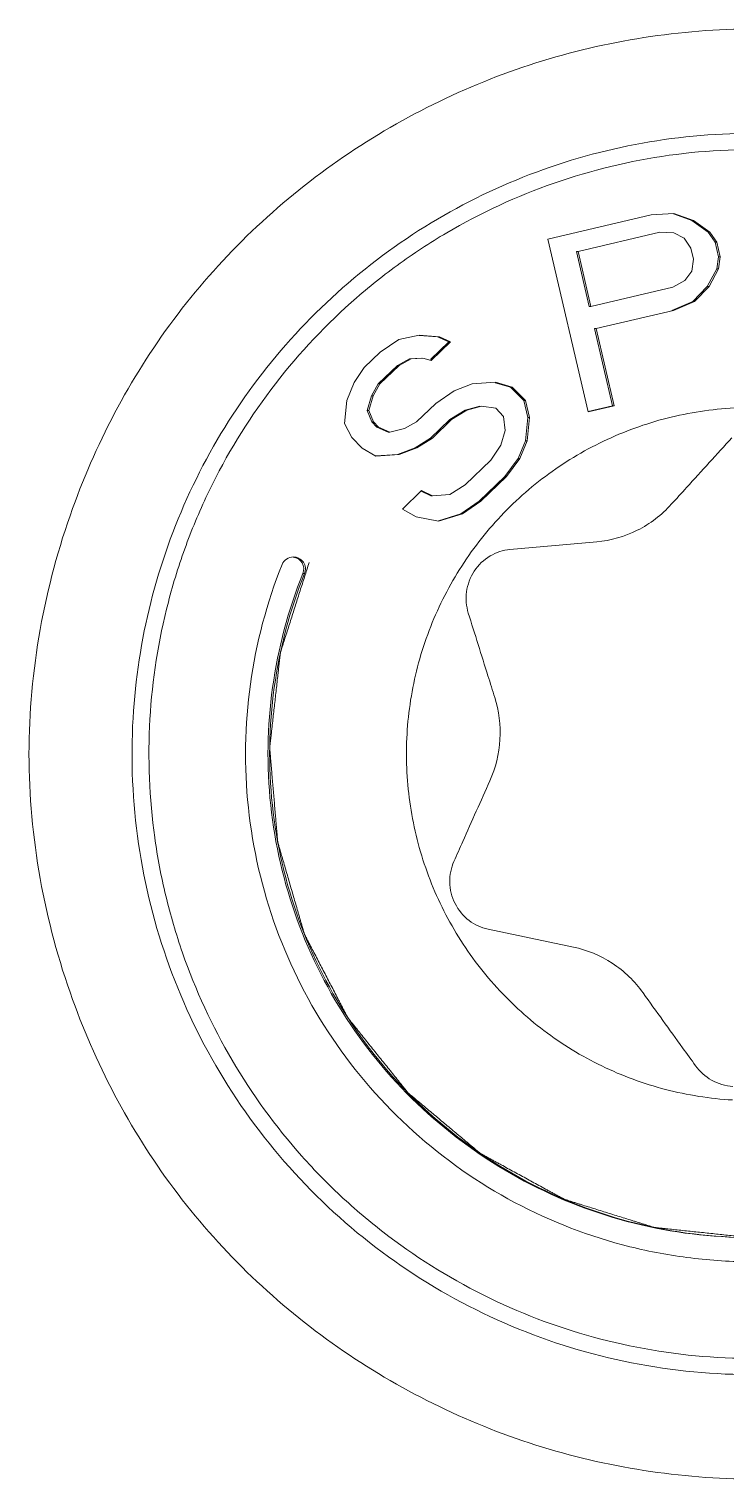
# Model space of a CAD drawing. Header units: millimetres. Extents: x 1177 to 4147, y 93 to 2194.
# Drawn here: x 1849.27 to 1853.59, y 1899.4 to 1908.39 of the extents above; entities that cross this region are included whole.
import ezdxf

# ---------------------------------------------------------------- set-up
doc = ezdxf.new("R2010")
doc.units = ezdxf.units.MM
doc.header["$LTSCALE"] = 0.1
doc.layers.get('0').update_dxf_attribs({"lineweight": 13})

msp = doc.modelspace()

# ---------------------------------------------------------------- linework, layer by layer
for p, q in [((1853.136, 1907.2396), (1852.4943, 1907.089)), ((1852.4943, 1907.089), (1853.136, 1907.2396)), ((1853.275, 1907.2482), (1853.136, 1907.2396)), ((1853.136, 1907.2396), (1853.275, 1907.2482)), ((1853.3876, 1907.2049), (1853.2739, 1907.245)), ((1853.398, 1907.2049), (1853.275, 1907.2482)), ((1853.275, 1907.2482), (1853.398, 1907.2049)), ((1853.4892, 1907.1326), (1853.3876, 1907.2049)), ((1853.398, 1907.2049), (1853.3876, 1907.2049)), ((1853.4995, 1907.1326), (1853.398, 1907.2049)), ((1853.398, 1907.2049), (1853.4995, 1907.1326)), ((1852.4943, 1907.089), (1852.7449, 1906.018)), ((1852.7449, 1906.018), (1852.4943, 1907.089)), ((1853.1894, 1907.132), (1852.6814, 1907.0127)), ((1852.6814, 1907.0127), (1853.1894, 1907.132)), ((1853.2749, 1907.128), (1853.1894, 1907.132)), ((1853.1894, 1907.132), (1853.2749, 1907.128)), ((1853.3391, 1907.095), (1853.2749, 1907.128)), ((1853.2749, 1907.128), (1853.3391, 1907.095)), ((1853.3391, 1907.095), (1853.3818, 1907.0329)), ((1853.3818, 1907.0329), (1853.3391, 1907.095)), ((1853.5319, 1907.0705), (1853.4892, 1907.1326)), ((1853.4995, 1907.1326), (1853.4892, 1907.1326)), ((1853.4995, 1907.1326), (1853.5423, 1907.0705)), ((1853.5423, 1907.0705), (1853.4995, 1907.1326)), ((1852.751, 1906.6709), (1852.671, 1907.0127)), ((1852.6814, 1907.0127), (1852.671, 1907.0127)), ((1852.6814, 1907.0127), (1852.7613, 1906.6709)), ((1852.7613, 1906.6709), (1852.6814, 1907.0127)), ((1853.3818, 1907.0329), (1853.3978, 1906.9645)), ((1853.3978, 1906.9645), (1853.3818, 1907.0329)), ((1853.5533, 1906.9794), (1853.5319, 1907.0705)), ((1853.5423, 1907.0705), (1853.5319, 1907.0705)), ((1853.5423, 1907.0705), (1853.5636, 1906.9794)), ((1853.5636, 1906.9794), (1853.5423, 1907.0705)), ((1853.3978, 1906.9645), (1853.3871, 1906.8899)), ((1853.3871, 1906.8899), (1853.3978, 1906.9645)), ((1853.4836, 1906.7948), (1853.5425, 1906.9048)), ((1853.5528, 1906.9048), (1853.494, 1906.7948)), ((1853.494, 1906.7948), (1853.5528, 1906.9048)), ((1853.5425, 1906.9048), (1853.5533, 1906.9794)), ((1853.5528, 1906.9048), (1853.5425, 1906.9048)), ((1853.5636, 1906.9794), (1853.5528, 1906.9048)), ((1853.5528, 1906.9048), (1853.5636, 1906.9794)), ((1853.5636, 1906.9794), (1853.5533, 1906.9794)), ((1853.3443, 1906.8318), (1853.2694, 1906.7902)), ((1853.2694, 1906.7902), (1853.3443, 1906.8318)), ((1853.3871, 1906.8899), (1853.3443, 1906.8318)), ((1853.3443, 1906.8318), (1853.3871, 1906.8899)), ((1853.2694, 1906.7902), (1852.7613, 1906.6709)), ((1852.7613, 1906.6709), (1853.2694, 1906.7902)), ((1853.3927, 1906.7013), (1853.4836, 1906.7948)), ((1853.494, 1906.7948), (1853.403, 1906.7013)), ((1853.403, 1906.7013), (1853.494, 1906.7948)), ((1853.494, 1906.7948), (1853.4836, 1906.7948)), ((1852.7613, 1906.6709), (1852.751, 1906.6709)), ((1853.2746, 1906.6472), (1852.7933, 1906.5342)), ((1852.7933, 1906.5342), (1853.2746, 1906.6472)), ((1853.2643, 1906.6472), (1853.3927, 1906.7013)), ((1853.2746, 1906.6472), (1853.2643, 1906.6472)), ((1853.403, 1906.7013), (1853.2746, 1906.6472)), ((1853.2746, 1906.6472), (1853.403, 1906.7013)), ((1853.403, 1906.7013), (1853.3927, 1906.7013)), ((1852.895, 1906.0557), (1852.783, 1906.5342)), ((1852.7933, 1906.5342), (1852.783, 1906.5342)), ((1852.7933, 1906.5342), (1852.9053, 1906.0557)), ((1852.9053, 1906.0557), (1852.7933, 1906.5342)), ((1851.5686, 1906.4663), (1851.4536, 1906.3876)), ((1851.5686, 1906.4663), (1851.4536, 1906.3876)), ((1851.6963, 1906.4923), (1851.5686, 1906.4663)), ((1851.6963, 1906.4923), (1851.5686, 1906.4663)), ((1851.8206, 1906.4823), (1851.6963, 1906.4923)), ((1851.8206, 1906.4823), (1851.6963, 1906.4923)), ((1851.8102, 1906.4823), (1851.6963, 1906.4914)), ((1851.7655, 1906.3414), (1851.8787, 1906.4509)), ((1851.7705, 1906.3362), (1851.889, 1906.4509)), ((1851.7705, 1906.3362), (1851.889, 1906.4509)), ((1851.8787, 1906.4509), (1851.8102, 1906.4823)), ((1851.8206, 1906.4823), (1851.8102, 1906.4823)), ((1851.889, 1906.4509), (1851.8206, 1906.4823)), ((1851.889, 1906.4509), (1851.8206, 1906.4823)), ((1851.889, 1906.4509), (1851.8787, 1906.4509)), ((1851.4536, 1906.3876), (1851.3549, 1906.2921)), ((1851.4536, 1906.3876), (1851.3549, 1906.2921)), ((1851.3549, 1906.2921), (1851.2921, 1906.1988)), ((1851.3549, 1906.2921), (1851.2921, 1906.1988)), ((1851.442, 1906.1911), (1851.5605, 1906.3057)), ((1851.4523, 1906.1911), (1851.5708, 1906.3057)), ((1851.4523, 1906.1911), (1851.5708, 1906.3057)), ((1851.5605, 1906.3057), (1851.636, 1906.3462)), ((1851.5708, 1906.3057), (1851.5605, 1906.3057)), ((1851.5708, 1906.3057), (1851.6463, 1906.3462)), ((1851.5708, 1906.3057), (1851.6463, 1906.3462)), ((1851.636, 1906.3462), (1851.708, 1906.3508)), ((1851.6463, 1906.3462), (1851.636, 1906.3462)), ((1851.6463, 1906.3462), (1851.7183, 1906.3508)), ((1851.6463, 1906.3462), (1851.7183, 1906.3508)), ((1851.7183, 1906.3508), (1851.7705, 1906.3362)), ((1851.7183, 1906.3508), (1851.7705, 1906.3362)), ((1851.2921, 1906.1988), (1851.2456, 1906.0887)), ((1851.2921, 1906.1988), (1851.2456, 1906.0887)), ((1851.399, 1906.1169), (1851.442, 1906.1911)), ((1851.4093, 1906.1169), (1851.4523, 1906.1911)), ((1851.4093, 1906.1169), (1851.4523, 1906.1911)), ((1851.4523, 1906.1911), (1851.442, 1906.1911)), ((1852.0247, 1906.1916), (1851.9132, 1906.1488)), ((1852.0247, 1906.1916), (1851.9132, 1906.1488)), ((1852.1686, 1906.2007), (1852.0247, 1906.1916)), ((1852.1686, 1906.2007), (1852.0247, 1906.1916)), ((1852.2628, 1906.1716), (1852.1679, 1906.198)), ((1852.2731, 1906.1716), (1852.1686, 1906.2007)), ((1852.2731, 1906.1716), (1852.1686, 1906.2007)), ((1851.2456, 1906.0887), (1851.2316, 1905.9449)), ((1851.2456, 1906.0887), (1851.2316, 1905.9449)), ((1851.3722, 1906.0259), (1851.399, 1906.1169)), ((1851.3826, 1906.0259), (1851.4093, 1906.1169)), ((1851.3826, 1906.0259), (1851.4093, 1906.1169)), ((1851.4093, 1906.1169), (1851.399, 1906.1169)), ((1851.9132, 1906.1488), (1851.7982, 1906.0701)), ((1851.9132, 1906.1488), (1851.7982, 1906.0701)), ((1852.344, 1906.0875), (1852.2628, 1906.1716)), ((1852.2731, 1906.1716), (1852.2628, 1906.1716)), ((1852.3543, 1906.0875), (1852.2731, 1906.1716)), ((1852.3543, 1906.0875), (1852.2731, 1906.1716)), ((1852.3695, 1905.9819), (1852.344, 1906.0875)), ((1852.3543, 1906.0875), (1852.344, 1906.0875)), ((1852.3798, 1905.9819), (1852.3543, 1906.0875)), ((1852.3798, 1905.9819), (1852.3543, 1906.0875)), ((1851.4012, 1905.9563), (1851.3722, 1906.0259)), ((1851.3826, 1906.0259), (1851.3722, 1906.0259)), ((1851.4115, 1905.9563), (1851.3826, 1906.0259)), ((1851.4115, 1905.9563), (1851.3826, 1906.0259)), ((1851.7982, 1906.0701), (1851.6797, 1905.9555)), ((1851.7982, 1906.0701), (1851.6797, 1905.9555)), ((1851.8853, 1905.9691), (1851.9806, 1906.0287)), ((1851.8957, 1905.9691), (1851.9909, 1906.0287)), ((1851.8957, 1905.9691), (1851.9909, 1906.0287)), ((1851.9806, 1906.0287), (1852.0723, 1906.0524)), ((1851.9909, 1906.0287), (1851.9806, 1906.0287)), ((1851.9909, 1906.0287), (1852.0826, 1906.0524)), ((1851.9909, 1906.0287), (1852.0826, 1906.0524)), ((1852.0826, 1906.0524), (1852.1709, 1906.0401)), ((1852.0826, 1906.0524), (1852.1709, 1906.0401)), ((1852.1709, 1906.0401), (1852.2196, 1905.9896)), ((1852.1709, 1906.0401), (1852.2196, 1905.9896)), ((1852.7444, 1906.0203), (1852.895, 1906.0557)), ((1852.9053, 1906.0557), (1852.7449, 1906.018)), ((1852.7449, 1906.018), (1852.9053, 1906.0557)), ((1852.9053, 1906.0557), (1852.895, 1906.0557)), ((1851.2316, 1905.9449), (1851.2768, 1905.8585)), ((1851.2316, 1905.9449), (1851.2768, 1905.8585)), ((1851.4337, 1905.9227), (1851.4012, 1905.9563)), ((1851.4115, 1905.9563), (1851.4012, 1905.9563)), ((1851.444, 1905.9227), (1851.4115, 1905.9563)), ((1851.444, 1905.9227), (1851.4115, 1905.9563)), ((1851.5022, 1905.8913), (1851.4337, 1905.9227)), ((1851.444, 1905.9227), (1851.4337, 1905.9227)), ((1851.5125, 1905.8913), (1851.444, 1905.9227)), ((1851.5125, 1905.8913), (1851.444, 1905.9227)), ((1851.6042, 1905.915), (1851.5125, 1905.8913)), ((1851.6042, 1905.915), (1851.5125, 1905.8913)), ((1851.6797, 1905.9555), (1851.6042, 1905.915)), ((1851.6797, 1905.9555), (1851.6042, 1905.915)), ((1851.7668, 1905.8545), (1851.8853, 1905.9691)), ((1851.7772, 1905.8545), (1851.8957, 1905.9691)), ((1851.7772, 1905.8545), (1851.8957, 1905.9691)), ((1851.8957, 1905.9691), (1851.8853, 1905.9691)), ((1852.2196, 1905.9896), (1852.2288, 1905.9009)), ((1852.2196, 1905.9896), (1852.2288, 1905.9009)), ((1852.3554, 1905.8382), (1852.3695, 1905.9819)), ((1852.3658, 1905.8382), (1852.3798, 1905.9819)), ((1852.3658, 1905.8382), (1852.3798, 1905.9819)), ((1852.3798, 1905.9819), (1852.3695, 1905.9819)), ((1851.2768, 1905.8585), (1851.3418, 1905.7912)), ((1851.2768, 1905.8585), (1851.3418, 1905.7912)), ((1851.5125, 1905.8913), (1851.5022, 1905.8913)), ((1851.6716, 1905.7949), (1851.7668, 1905.8545)), ((1851.6819, 1905.7949), (1851.7772, 1905.8545)), ((1851.6819, 1905.7949), (1851.7772, 1905.8545)), ((1851.7772, 1905.8545), (1851.7668, 1905.8545)), ((1852.2288, 1905.9009), (1852.202, 1905.8099)), ((1852.2288, 1905.9009), (1852.202, 1905.8099)), ((1852.3089, 1905.7281), (1852.3554, 1905.8382)), ((1852.3192, 1905.7281), (1852.3658, 1905.8382)), ((1852.3192, 1905.7281), (1852.3658, 1905.8382)), ((1852.3658, 1905.8382), (1852.3554, 1905.8382)), ((1851.3418, 1905.7912), (1851.4265, 1905.743)), ((1851.3418, 1905.7912), (1851.4265, 1905.743)), ((1851.4264, 1905.7436), (1851.5601, 1905.7521)), ((1851.4265, 1905.743), (1851.5704, 1905.7521)), ((1851.4265, 1905.743), (1851.5704, 1905.7521)), ((1851.5601, 1905.7521), (1851.6716, 1905.7949)), ((1851.5704, 1905.7521), (1851.5601, 1905.7521)), ((1851.5704, 1905.7521), (1851.6819, 1905.7949)), ((1851.5704, 1905.7521), (1851.6819, 1905.7949)), ((1851.6819, 1905.7949), (1851.6716, 1905.7949)), ((1852.202, 1905.8099), (1852.1393, 1905.7167)), ((1852.202, 1905.8099), (1852.1393, 1905.7167)), ((1852.2264, 1905.6157), (1852.3089, 1905.7281)), ((1852.2367, 1905.6157), (1852.3192, 1905.7281)), ((1852.2367, 1905.6157), (1852.3192, 1905.7281)), ((1852.3192, 1905.7281), (1852.3089, 1905.7281)), ((1852.1393, 1905.7167), (1851.9813, 1905.5638)), ((1852.1393, 1905.7167), (1851.9813, 1905.5638)), ((1851.9813, 1905.5638), (1851.886, 1905.5042)), ((1851.9813, 1905.5638), (1851.886, 1905.5042)), ((1852.0684, 1905.4628), (1852.2264, 1905.6157)), ((1852.0787, 1905.4628), (1852.2367, 1905.6157)), ((1852.0787, 1905.4628), (1852.2367, 1905.6157)), ((1852.2367, 1905.6157), (1852.2264, 1905.6157)), ((1851.7096, 1905.5287), (1851.5911, 1905.4141)), ((1851.7096, 1905.5287), (1851.5911, 1905.4141)), ((1851.7677, 1905.4973), (1851.7078, 1905.5248)), ((1851.7781, 1905.4973), (1851.7096, 1905.5287)), ((1851.7781, 1905.4973), (1851.7096, 1905.5287)), ((1851.7781, 1905.4973), (1851.7677, 1905.4973)), ((1851.886, 1905.5042), (1851.7781, 1905.4973)), ((1851.886, 1905.5042), (1851.7781, 1905.4973)), ((1851.9534, 1905.3841), (1852.0684, 1905.4628)), ((1851.9637, 1905.3841), (1852.0787, 1905.4628)), ((1851.9637, 1905.3841), (1852.0787, 1905.4628)), ((1852.0787, 1905.4628), (1852.0684, 1905.4628)), ((1851.5911, 1905.4141), (1851.6758, 1905.3659)), ((1851.5911, 1905.4141), (1851.6758, 1905.3659)), ((1851.6758, 1905.3659), (1851.8163, 1905.339)), ((1851.6758, 1905.3659), (1851.8163, 1905.339)), ((1851.8154, 1905.3419), (1851.9534, 1905.3841)), ((1851.8163, 1905.339), (1851.9637, 1905.3841)), ((1851.8163, 1905.339), (1851.9637, 1905.3841)), ((1851.9637, 1905.3841), (1851.9534, 1905.3841)), ((1852.2588, 1905.1632), (1852.7974, 1905.2109)), ((1850.9841, 1905.0143), (1850.9738, 1905.0143)), ((1852.6523, 1902.6972), (1852.1228, 1902.8079))]:
    msp.add_line(p, q)
for centre, start, end in [((1850.9042, 1905.0423), 338.08584, 82.1614), ((1850.9145, 1905.0423), 338.0794, 89.93286)]:
    msp.add_arc(centre, 0.075, start, end)
for points, knots in [([(1849.5451, 1905.4186), (1849.7003, 1905.8492), (1850.1405, 1906.6707), (1851.1503, 1907.6313), (1852.3981, 1908.2491), (1853.7746, 1908.4643), (1855.1511, 1908.2492), (1856.3987, 1907.6313), (1857.408, 1906.6706), (1857.848, 1905.8491), (1858.0031, 1905.4186)], [0, 0, 0, 0, 0.125102, 0.250071, 0.375113, 0.500038, 0.624953, 0.74997, 0.874912, 1, 1, 1, 1]), ([(1853.7585, 1907.7448), (1853.5165, 1907.7448), (1853.0312, 1907.6988), (1852.3301, 1907.494), (1851.6797, 1907.1609), (1851.1036, 1906.7113), (1850.6221, 1906.1613), (1850.2525, 1905.5304), (1850.0079, 1904.8414), (1849.934, 1904.359), (1849.9201, 1904.117)], [0, 0, 0, 0, 0.124921, 0.249854, 0.374808, 0.499791, 0.624805, 0.74985, 0.874913, 1, 1, 1, 1]), ([(1857.5024, 1903.6784), (1857.5166, 1903.923), (1857.5016, 1904.2935), (1857.41, 1904.7758), (1857.2718, 1905.247), (1857.0133, 1905.8069), (1856.6505, 1906.3056), (1856.3067, 1906.6558), (1855.9304, 1906.9707), (1855.4047, 1907.2925), (1854.7112, 1907.5478), (1853.9813, 1907.6627), (1853.2429, 1907.6328), (1852.5247, 1907.4593), (1851.9654, 1907.2002), (1851.5554, 1906.9309), (1851.1736, 1906.6227), (1850.7558, 1906.1692), (1850.4346, 1905.6428), (1850.243, 1905.1907), (1850.0966, 1904.7222), (1850.0391, 1904.3559), (1850.0249, 1904.1112)], [0, 0, 0, 0, 0.062524, 0.093821, 0.125116, 0.187624, 0.250118, 0.281397, 0.312672, 0.375134, 0.437583, 0.500025, 0.562464, 0.624908, 0.687362, 0.718632, 0.749906, 0.812391, 0.874892, 0.906183, 0.937477, 1, 1, 1, 1]), ([(1853.6398, 1901.7484), (1853.4997, 1901.7565), (1853.2899, 1901.7895), (1853.0217, 1901.8736), (1852.7628, 1901.9836), (1852.4614, 1902.168), (1852.2017, 1902.4079), (1852.0253, 1902.627), (1851.8711, 1902.8625), (1851.7228, 1903.1836), (1851.6235, 1903.5959), (1851.6063, 1904.0197), (1851.6721, 1904.4387), (1851.8182, 1904.8368), (1852.0025, 1905.1387), (1852.1828, 1905.3547), (1852.3833, 1905.5521), (1852.6688, 1905.7604), (1852.9894, 1905.9088), (1853.2592, 1905.9882), (1853.5354, 1906.0407), (1853.7476, 1906.0493), (1853.8876, 1906.0412)], [0, 0, 0, 0, 0.062443, 0.093706, 0.124966, 0.187429, 0.249906, 0.281189, 0.312476, 0.374984, 0.437502, 0.500025, 0.562545, 0.625058, 0.687559, 0.71884, 0.750118, 0.812587, 0.875041, 0.906299, 0.937559, 1, 1, 1, 1]), ([(1853.2601, 1905.4438), (1853.2917, 1905.4786), (1853.4167, 1905.6164), (1853.5421, 1905.7539), (1853.6358, 1905.8565)], [0, 0, 0, 0, 0.252984, 1, 1, 1, 1]), ([(1852.7974, 1905.2109), (1852.8843, 1905.2185), (1853.0578, 1905.2685), (1853.2007, 1905.3782), (1853.2601, 1905.4438)], [0, 0, 0, 0, 0.496407, 1, 1, 1, 1]), ([(1850.8451, 1905.0703), (1850.8506, 1905.0839), (1850.8701, 1905.1083), (1850.9, 1905.1173), (1850.9146, 1905.1173)], [0, 0, 0, 0, 0.500244, 1, 1, 1, 1]), ([(1852.0004, 1904.7695), (1851.9874, 1904.8113), (1851.9797, 1904.9039), (1852.0284, 1905.0345), (1852.1283, 1905.131), (1852.2158, 1905.1594), (1852.2588, 1905.1632)], [0, 0, 0, 0, 0.245885, 0.502809, 0.757958, 1, 1, 1, 1]), ([(1850.8451, 1905.0703), (1850.7498, 1904.833), (1850.6167, 1904.333), (1850.6043, 1903.5587), (1850.7791, 1902.8039), (1851.131, 1902.1138), (1851.6391, 1901.5294), (1852.2729, 1901.0852), (1852.8759, 1900.8538), (1853.3796, 1900.7605), (1853.6358, 1900.7448), (1853.7637, 1900.7448)], [0, 0, 0, 0, 0.125032, 0.250067, 0.375098, 0.500103, 0.625071, 0.749998, 0.874891, 0.937447, 1, 1, 1, 1]), ([(1853.7534, 1900.8948), (1853.5101, 1900.8948), (1853.0216, 1900.9547), (1852.3338, 1901.219), (1851.7298, 1901.642), (1851.246, 1902.1986), (1850.9109, 1902.8558), (1850.7444, 1903.5747), (1850.7562, 1904.3121), (1850.883, 1904.7883), (1850.9738, 1905.0143)], [0, 0, 0, 0, 0.124904, 0.249827, 0.374783, 0.49978, 0.624814, 0.749874, 0.874938, 1, 1, 1, 1]), ([(1850.9841, 1905.0143), (1850.8933, 1904.7883), (1850.7666, 1904.3121), (1850.7548, 1903.5747), (1850.9213, 1902.8558), (1851.2564, 1902.1986), (1851.7402, 1901.642), (1852.3441, 1901.219), (1853.0319, 1900.9547), (1853.5205, 1900.8948), (1853.7637, 1900.8948)], [0, 0, 0, 0, 0.125061, 0.250126, 0.375186, 0.50022, 0.625217, 0.750173, 0.875096, 1, 1, 1, 1]), ([(1851.0122, 1905.0819), (1851.003, 1905.0528), (1850.9844, 1904.9947), (1850.9566, 1904.9076), (1850.9335, 1904.8349), (1850.915, 1904.7768), (1850.9011, 1904.7333), (1850.8872, 1904.6897), (1850.8733, 1904.6461), (1850.8617, 1904.6098), (1850.8524, 1904.5808), (1850.8466, 1904.5626), (1850.8426, 1904.5499), (1850.8403, 1904.5426), (1850.8385, 1904.5372), (1850.8371, 1904.5326), (1850.8359, 1904.529), (1850.8351, 1904.5263), (1850.8343, 1904.524), (1850.8341, 1904.5221), (1850.8339, 1904.5202), (1850.8336, 1904.5178), (1850.833, 1904.512), (1850.832, 1904.5033), (1850.8307, 1904.4917), (1850.8294, 1904.4802), (1850.8277, 1904.4647), (1850.8255, 1904.4455), (1850.8229, 1904.4223), (1850.8203, 1904.3992), (1850.8169, 1904.3684), (1850.8126, 1904.3298), (1850.8074, 1904.2835), (1850.8022, 1904.2373), (1850.7953, 1904.1756), (1850.7883, 1904.1139), (1850.7823, 1904.0599), (1850.7788, 1904.0291), (1850.7767, 1904.0098), (1850.7749, 1903.9944), (1850.7736, 1903.9828), (1850.7723, 1903.9712), (1850.7713, 1903.9616), (1850.7704, 1903.9539), (1850.7697, 1903.9481), (1850.7691, 1903.9423), (1850.7686, 1903.9375), (1850.7682, 1903.9344), (1850.768, 1903.9329), (1850.7679, 1903.932), (1850.768, 1903.9308), (1850.7681, 1903.9294), (1850.7683, 1903.9275), (1850.7685, 1903.9251), (1850.7688, 1903.9222), (1850.7691, 1903.9184), (1850.7697, 1903.9118), (1850.7705, 1903.9023), (1850.7718, 1903.8871), (1850.7734, 1903.8681), (1850.7753, 1903.8453), (1850.7773, 1903.8225), (1850.7792, 1903.7998), (1850.7818, 1903.7694), (1850.7851, 1903.7314), (1850.789, 1903.6858), (1850.7929, 1903.6402), (1850.7968, 1903.5947), (1850.8006, 1903.5491), (1850.8039, 1903.5111), (1850.8065, 1903.4807), (1850.8084, 1903.4579), (1850.8104, 1903.4351), (1850.8123, 1903.4124), (1850.814, 1903.3934), (1850.8153, 1903.3782), (1850.8161, 1903.3687), (1850.8166, 1903.362), (1850.817, 1903.3582), (1850.8172, 1903.3554), (1850.8174, 1903.353), (1850.8176, 1903.3511), (1850.8177, 1903.3497), (1850.8178, 1903.3485), (1850.8181, 1903.3476), (1850.8185, 1903.3462), (1850.8194, 1903.3432), (1850.8207, 1903.3385), (1850.8223, 1903.3329), (1850.8239, 1903.3273), (1850.8261, 1903.3199), (1850.8288, 1903.3106), (1850.832, 1903.2994), (1850.8353, 1903.2882), (1850.8396, 1903.2733), (1850.845, 1903.2547), (1850.8537, 1903.2249), (1850.8688, 1903.1727), (1850.8861, 1903.1131), (1850.9033, 1903.0535), (1850.9163, 1903.0088), (1850.9293, 1902.9641), (1850.9401, 1902.9268), (1850.9487, 1902.897), (1850.9552, 1902.8746), (1850.9617, 1902.8523), (1850.9671, 1902.8336), (1850.9714, 1902.8187), (1850.9747, 1902.8076), (1850.9779, 1902.7964), (1850.9803, 1902.788), (1850.9819, 1902.7824), (1850.9826, 1902.7801), (1850.9832, 1902.7782), (1850.9837, 1902.7763), (1850.9848, 1902.7742), (1850.9861, 1902.7717), (1850.9879, 1902.7683), (1850.9901, 1902.7641), (1850.9927, 1902.759), (1850.9962, 1902.7523), (1851.0024, 1902.7404), (1851.0111, 1902.7235), (1851.0252, 1902.6965), (1851.0428, 1902.6627), (1851.0639, 1902.6221), (1851.0849, 1902.5815), (1851.106, 1902.5409), (1851.1271, 1902.5003), (1851.1482, 1902.4598), (1851.1693, 1902.4192), (1851.1869, 1902.3854), (1851.2009, 1902.3583), (1851.2115, 1902.338), (1851.2203, 1902.3211), (1851.2273, 1902.3076), (1851.2326, 1902.2975), (1851.2378, 1902.2873), (1851.2422, 1902.2789), (1851.2457, 1902.2721), (1851.2479, 1902.2679), (1851.2497, 1902.2645), (1851.251, 1902.262), (1851.2521, 1902.2598), (1851.2529, 1902.2584), (1851.2533, 1902.2575), (1851.2536, 1902.2569), (1851.2541, 1902.2563), (1851.2547, 1902.2556), (1851.2558, 1902.2542), (1851.2573, 1902.2524), (1851.2591, 1902.2501), (1851.2615, 1902.2471), (1851.2646, 1902.2433), (1851.2694, 1902.2372), (1851.2755, 1902.2297), (1851.2828, 1902.2206), (1851.2901, 1902.2115), (1851.2998, 1902.1994), (1851.3119, 1902.1843), (1851.3265, 1902.1662), (1851.3459, 1902.142), (1851.3702, 1902.1117), (1851.3993, 1902.0755), (1851.4284, 1902.0392), (1851.4575, 1902.0029), (1851.4867, 1901.9666), (1851.5158, 1901.9303), (1851.5449, 1901.894), (1851.5692, 1901.8638), (1851.5886, 1901.8396), (1851.6007, 1901.8245), (1851.6092, 1901.8139), (1851.6141, 1901.8078), (1851.6177, 1901.8033), (1851.6208, 1901.7995), (1851.6232, 1901.7965), (1851.625, 1901.7942), (1851.6265, 1901.7923), (1851.628, 1901.7911), (1851.6295, 1901.7899), (1851.6313, 1901.7884), (1851.6357, 1901.7847), (1851.6422, 1901.7792), (1851.651, 1901.7719), (1851.6598, 1901.7645), (1851.6714, 1901.7547), (1851.686, 1901.7425), (1851.7036, 1901.7278), (1851.7211, 1901.7132), (1851.7444, 1901.6936), (1851.7736, 1901.6692), (1851.8087, 1901.6398), (1851.8437, 1901.6105), (1851.8904, 1901.5713), (1851.9372, 1901.5322), (1851.978, 1901.498), (1852.0014, 1901.4784), (1852.016, 1901.4662), (1852.0277, 1901.4564), (1852.0364, 1901.4491), (1852.0452, 1901.4417), (1852.0525, 1901.4356), (1852.0583, 1901.4307), (1852.0627, 1901.427), (1852.0671, 1901.4234), (1852.0708, 1901.4203), (1852.0731, 1901.4183), (1852.0742, 1901.4174), (1852.0749, 1901.4168), (1852.076, 1901.4162), (1852.0773, 1901.4155), (1852.079, 1901.4146), (1852.0811, 1901.4134), (1852.0837, 1901.412), (1852.0871, 1901.4102), (1852.093, 1901.4069), (1852.1015, 1901.4023), (1852.1151, 1901.3949), (1852.1321, 1901.3856), (1852.1525, 1901.3744), (1852.173, 1901.3633), (1852.1934, 1901.3521), (1852.2206, 1901.3373), (1852.2546, 1901.3187), (1852.2954, 1901.2964), (1852.3362, 1901.2741), (1852.377, 1901.2518), (1852.4179, 1901.2295), (1852.4519, 1901.2109), (1852.4791, 1901.1961), (1852.4995, 1901.1849), (1852.5199, 1901.1738), (1852.5403, 1901.1626), (1852.5573, 1901.1533), (1852.5709, 1901.1459), (1852.5794, 1901.1413), (1852.5854, 1901.138), (1852.5888, 1901.1362), (1852.5913, 1901.1348), (1852.5935, 1901.1336), (1852.5952, 1901.1327), (1852.5964, 1901.132), (1852.5975, 1901.1314), (1852.5984, 1901.1311), (1852.5998, 1901.1307), (1852.6027, 1901.1298), (1852.6073, 1901.1284), (1852.6127, 1901.1267), (1852.6182, 1901.125), (1852.6254, 1901.1227), (1852.6345, 1901.1199), (1852.6454, 1901.1165), (1852.6563, 1901.1131), (1852.6709, 1901.1085), (1852.689, 1901.1028), (1852.7181, 1901.0938), (1852.769, 1901.0779), (1852.8271, 1901.0598), (1852.8853, 1901.0416), (1852.9289, 1901.028), (1852.9725, 1901.0144), (1853.0089, 1901.003), (1853.0379, 1900.994), (1853.0597, 1900.9872), (1853.0815, 1900.9804), (1853.0997, 1900.9747), (1853.1143, 1900.9702), (1853.1252, 1900.9668), (1853.1361, 1900.9634), (1853.1442, 1900.9608), (1853.1497, 1900.9591), (1853.152, 1900.9584), (1853.1538, 1900.9578), (1853.1556, 1900.9572), (1853.158, 1900.957), (1853.1609, 1900.9567), (1853.1648, 1900.9563), (1853.1696, 1900.9558), (1853.1754, 1900.9552), (1853.1831, 1900.9543), (1853.1966, 1900.9529), (1853.2159, 1900.9509), (1853.2467, 1900.9476), (1853.2853, 1900.9436), (1853.3316, 1900.9387), (1853.3779, 1900.9338), (1853.4241, 1900.929), (1853.4859, 1900.9225), (1853.563, 1900.9143), (1853.6556, 1900.9046), (1853.7173, 1900.8981), (1853.7481, 1900.8948)], [0, 0, 0, 0, 0.015625, 0.03125, 0.046875, 0.054688, 0.0625, 0.070312, 0.078125, 0.085938, 0.089844, 0.09375, 0.095703, 0.09668, 0.097656, 0.098633, 0.099121, 0.099609, 0.100098, 0.100342, 0.100586, 0.101074, 0.101562, 0.103516, 0.105469, 0.107422, 0.109375, 0.113281, 0.117188, 0.121094, 0.125, 0.132812, 0.140625, 0.148438, 0.15625, 0.171875, 0.179688, 0.183594, 0.1875, 0.189453, 0.191406, 0.193359, 0.195312, 0.196289, 0.197266, 0.198242, 0.199219, 0.199707, 0.199829, 0.199951, 0.200195, 0.200439, 0.200684, 0.201172, 0.20166, 0.202148, 0.203125, 0.205078, 0.207031, 0.210938, 0.214844, 0.21875, 0.222656, 0.226562, 0.234375, 0.242188, 0.25, 0.257812, 0.265625, 0.273438, 0.277344, 0.28125, 0.285156, 0.289062, 0.292969, 0.294922, 0.296875, 0.297852, 0.29834, 0.298828, 0.299316, 0.299561, 0.299805, 0.300049, 0.300171, 0.300293, 0.300781, 0.301758, 0.302734, 0.303711, 0.304688, 0.306641, 0.308594, 0.310547, 0.3125, 0.316406, 0.320312, 0.328125, 0.34375, 0.351562, 0.359375, 0.367188, 0.375, 0.378906, 0.382812, 0.386719, 0.390625, 0.392578, 0.394531, 0.396484, 0.398438, 0.398926, 0.399414, 0.399658, 0.399902, 0.400391, 0.400879, 0.401367, 0.402344, 0.40332, 0.404297, 0.40625, 0.410156, 0.414062, 0.421875, 0.429688, 0.4375, 0.445312, 0.453125, 0.460938, 0.46875, 0.476562, 0.480469, 0.484375, 0.488281, 0.490234, 0.492188, 0.494141, 0.496094, 0.49707, 0.498047, 0.498535, 0.499023, 0.499512, 0.499756, 0.499878, 0.5, 0.500122, 0.500244, 0.500488, 0.500977, 0.501465, 0.501953, 0.50293, 0.503906, 0.505859, 0.507812, 0.509766, 0.511719, 0.515625, 0.519531, 0.523438, 0.53125, 0.539062, 0.546875, 0.554688, 0.5625, 0.570312, 0.578125, 0.585938, 0.589844, 0.59375, 0.595703, 0.59668, 0.597656, 0.598633, 0.599121, 0.599609, 0.600098, 0.600342, 0.600586, 0.601074, 0.601562, 0.603516, 0.605469, 0.607422, 0.609375, 0.613281, 0.617188, 0.621094, 0.625, 0.632812, 0.640625, 0.648438, 0.65625, 0.671875, 0.679688, 0.683594, 0.6875, 0.689453, 0.691406, 0.693359, 0.695312, 0.696289, 0.697266, 0.698242, 0.699219, 0.699707, 0.699829, 0.699951, 0.700195, 0.700439, 0.700684, 0.701172, 0.70166, 0.702148, 0.703125, 0.705078, 0.707031, 0.710938, 0.714844, 0.71875, 0.722656, 0.726562, 0.734375, 0.742188, 0.75, 0.757812, 0.765625, 0.773438, 0.777344, 0.78125, 0.785156, 0.789062, 0.792969, 0.794922, 0.796875, 0.797852, 0.79834, 0.798828, 0.799316, 0.799561, 0.799805, 0.800049, 0.800171, 0.800293, 0.800781, 0.801758, 0.802734, 0.803711, 0.804688, 0.806641, 0.808594, 0.810547, 0.8125, 0.816406, 0.820312, 0.828125, 0.84375, 0.851562, 0.859375, 0.867188, 0.875, 0.878906, 0.882812, 0.886719, 0.890625, 0.892578, 0.894531, 0.896484, 0.898438, 0.898926, 0.899414, 0.899658, 0.899902, 0.900391, 0.900879, 0.901367, 0.902344, 0.90332, 0.904297, 0.90625, 0.910156, 0.914062, 0.921875, 0.929688, 0.9375, 0.945312, 0.953125, 0.96875, 0.984375, 1, 1, 1, 1]), ([(1852.1644, 1904.2462), (1852.1504, 1904.2904), (1852.0954, 1904.4647), (1852.0409, 1904.6392), (1852.0004, 1904.7695)], [0, 0, 0, 0, 0.253529, 1, 1, 1, 1]), ([(1852.1345, 1903.7285), (1852.1705, 1903.8086), (1852.2132, 1903.9836), (1852.1909, 1904.1624), (1852.1644, 1904.2462)], [0, 0, 0, 0, 0.499773, 1, 1, 1, 1]), ([(1849.9201, 1904.117), (1849.9051, 1903.8574), (1849.9279, 1903.3337), (1850.1195, 1902.5723), (1850.4604, 1901.8649), (1850.9367, 1901.2408), (1851.5289, 1900.7258), (1852.2127, 1900.3408), (1852.9597, 1900.1017), (1853.4803, 1900.0461), (1853.74, 1900.0449)], [0, 0, 0, 0, 0.125084, 0.25015, 0.375199, 0.500218, 0.625203, 0.750156, 0.875085, 1, 1, 1, 1]), ([(1850.0249, 1904.1112), (1850.0108, 1903.8666), (1850.0258, 1903.4961), (1850.1173, 1903.0138), (1850.2556, 1902.5426), (1850.514, 1901.9827), (1850.8769, 1901.484), (1851.2207, 1901.1338), (1851.597, 1900.8189), (1852.1227, 1900.4971), (1852.8162, 1900.2419), (1853.5461, 1900.1269), (1854.2845, 1900.1568), (1855.0027, 1900.3303), (1855.5619, 1900.5894), (1855.972, 1900.8587), (1856.3538, 1901.1669), (1856.7716, 1901.6204), (1857.0928, 1902.1468), (1857.2844, 1902.5989), (1857.4308, 1903.0674), (1857.4883, 1903.4337), (1857.5024, 1903.6784)], [0, 0, 0, 0, 0.062524, 0.093821, 0.125116, 0.187624, 0.250118, 0.281397, 0.312672, 0.375134, 0.437583, 0.500025, 0.562464, 0.624908, 0.687362, 0.718632, 0.749906, 0.812391, 0.874892, 0.906183, 0.937477, 1, 1, 1, 1]), ([(1851.9115, 1903.2288), (1851.9297, 1903.2699), (1852.0037, 1903.4366), (1852.0781, 1903.6032), (1852.1345, 1903.7285)], [0, 0, 0, 0, 0.246652, 1, 1, 1, 1]), ([(1852.1228, 1902.8079), (1852.0806, 1902.8167), (1851.9969, 1902.8552), (1851.9088, 1902.9626), (1851.8754, 1903.0979), (1851.8937, 1903.1888), (1851.9115, 1903.2288)], [0, 0, 0, 0, 0.242337, 0.497746, 0.754565, 1, 1, 1, 1]), ([(1853.0851, 1902.4125), (1853.0335, 1902.4843), (1852.9041, 1902.6097), (1852.7377, 1902.6794), (1852.6523, 1902.6972)], [0, 0, 0, 0, 0.503409, 1, 1, 1, 1]), ([(1853.4109, 1901.9603), (1853.3839, 1901.9975), (1853.2751, 1902.1481), (1853.1665, 1902.2988), (1853.0851, 1902.4125)], [0, 0, 0, 0, 0.247149, 1, 1, 1, 1]), ([(1858.0031, 1902.371), (1857.848, 1901.9405), (1857.408, 1901.119), (1856.3987, 1900.1583), (1855.1511, 1899.5404), (1853.7746, 1899.3253), (1852.3981, 1899.5405), (1851.1503, 1900.1583), (1850.1405, 1901.1189), (1849.7003, 1901.9405), (1849.5451, 1902.371)], [0, 0, 0, 0, 0.125088, 0.25003, 0.375047, 0.499962, 0.624887, 0.749929, 0.874898, 1, 1, 1, 1]), ([(1853.6421, 1901.8327), (1853.5963, 1901.8354), (1853.5063, 1901.8619), (1853.4369, 1901.9244), (1853.4109, 1901.9603)], [0, 0, 0, 0, 0.50836, 1, 1, 1, 1])]:
    msp.add_open_spline(points, degree=3, knots=knots)
for points in [[(1849.2743, 1903.8948), (1849.2743, 1904.4107), (1849.3701, 1904.9333), (1849.5451, 1905.4186)], [(1849.5451, 1902.371), (1849.3701, 1902.8563), (1849.2743, 1903.3789), (1849.2743, 1903.8948)]]:
    msp.add_open_spline(points, degree=3)

doc.saveas('drawing.dxf')
